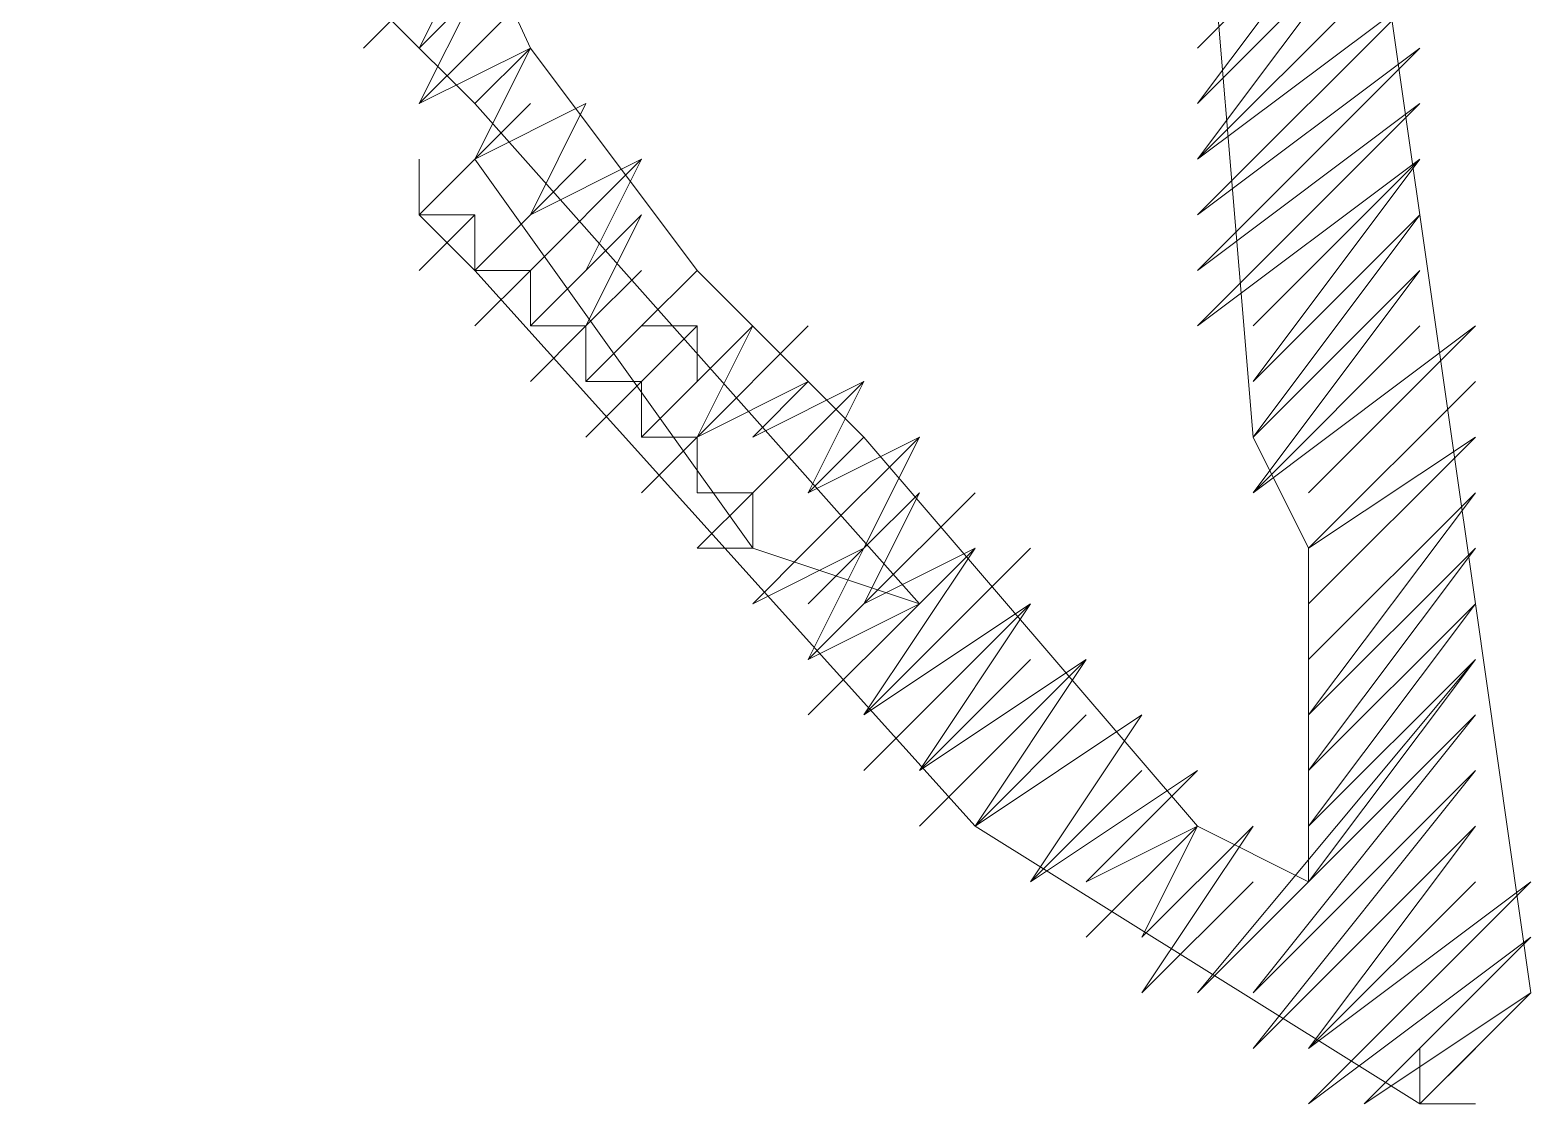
# Model space of a CAD drawing. Header units: millimetres. Extents: x 24 to 410, y 10 to 282.
# Drawn here: x 285.708 to 286.851, y 14.393 to 15.211 of the extents above; entities that cross this region are included whole.
import ezdxf

# ---------------------------------------------------------------- set-up
doc = ezdxf.new("R2010")
doc.units = ezdxf.units.MM
doc.layers.add('Watermark', color=7, linetype='Continuous')

msp = doc.modelspace()

# ---------------------------------------------------------------- linework, layer by layer
at = {"layer": 'Watermark', "color": 7, "lineweight": 0}
msp.add_lwpolyline([(285.707667, 16.086667), (285.707667, 16.171333), (285.834667, 16.171333), (286.046333, 16.298333), (286.215667, 16.298333), (286.385, 16.383), (286.427333, 16.383), (286.427333, 16.256), (286.469667, 16.171333), (286.469667, 16.086667), (286.512, 16.002), (286.554333, 15.536333), (286.596667, 15.409333), (286.639, 14.901333), (286.681333, 14.816667), (286.681333, 14.562667), (286.596667, 14.605), (286.342667, 14.901333), (286.215667, 15.028333), (286.088667, 15.197667), (285.834667, 15.748)], close=True, dxfattribs=at)
for points in [[(285.707667, 15.790333), (285.707667, 15.621), (285.834667, 15.367), (285.877, 15.451667), (285.834667, 15.494), (285.919333, 15.282333), (286.046333, 15.155333), (286.385, 14.774333), (286.258, 14.816667), (286.046333, 15.113), (286.004, 15.070667), (286.046333, 15.028333), (286.427333, 14.605), (286.766, 14.393333), (286.850667, 14.478), (286.808333, 14.774333), (286.681333, 15.663333), (286.681333, 15.875)], [(286.596667, 15.197667), (286.723667, 15.324667)], [(286.596667, 15.197667), (286.723667, 15.324667)], [(286.596667, 15.197667), (286.723667, 15.324667)], [(286.596667, 15.197667), (286.723667, 15.324667)], [(286.596667, 15.197667), (286.723667, 15.324667)], [(286.596667, 15.197667), (286.723667, 15.324667)], [(286.596667, 15.197667), (286.723667, 15.324667)], [(286.596667, 15.197667), (286.723667, 15.324667)], [(286.596667, 15.197667), (286.723667, 15.324667)], [(286.596667, 15.197667), (286.723667, 15.324667)], [(286.596667, 15.197667), (286.723667, 15.324667)], [(286.596667, 15.197667), (286.723667, 15.324667)], [(286.596667, 15.197667), (286.723667, 15.324667)], [(286.596667, 15.197667), (286.723667, 15.324667)], [(286.596667, 15.197667), (286.723667, 15.324667)], [(286.596667, 15.155333), (286.723667, 15.324667)], [(285.961667, 15.197667), (286.046333, 15.282333)], [(285.961667, 15.197667), (286.046333, 15.282333)], [(285.961667, 15.197667), (286.046333, 15.282333)], [(285.961667, 15.197667), (286.046333, 15.282333)], [(285.961667, 15.197667), (286.046333, 15.282333)], [(285.961667, 15.197667), (286.046333, 15.282333)], [(285.961667, 15.197667), (286.046333, 15.282333)], [(285.961667, 15.197667), (286.046333, 15.282333)], [(285.961667, 15.197667), (286.046333, 15.282333)], [(285.961667, 15.197667), (286.046333, 15.282333)], [(286.004, 15.197667), (286.046333, 15.282333)], [(286.004, 15.197667), (286.046333, 15.282333)], [(286.004, 15.197667), (286.046333, 15.282333)], [(286.596667, 15.155333), (286.723667, 15.282333)], [(286.596667, 15.155333), (286.723667, 15.282333)], [(286.596667, 15.155333), (286.723667, 15.282333)], [(286.596667, 15.155333), (286.723667, 15.282333)], [(286.596667, 15.155333), (286.723667, 15.282333)], [(286.596667, 15.155333), (286.723667, 15.282333)], [(286.596667, 15.155333), (286.723667, 15.282333)], [(286.596667, 15.155333), (286.723667, 15.282333)], [(286.596667, 15.155333), (286.723667, 15.282333)], [(286.596667, 15.155333), (286.723667, 15.282333)], [(286.596667, 15.155333), (286.723667, 15.282333)], [(286.596667, 15.155333), (286.723667, 15.282333)], [(286.596667, 15.155333), (286.723667, 15.282333)], [(286.596667, 15.113), (286.723667, 15.282333)], [(286.596667, 15.113), (286.723667, 15.282333)], [(286.004, 15.197667), (286.046333, 15.24)], [(286.004, 15.197667), (286.046333, 15.24)], [(286.004, 15.197667), (286.046333, 15.24)], [(286.004, 15.197667), (286.046333, 15.24)], [(286.004, 15.197667), (286.046333, 15.24)], [(286.004, 15.197667), (286.046333, 15.24)], [(286.004, 15.197667), (286.046333, 15.24)], [(286.004, 15.197667), (286.046333, 15.24)], [(286.004, 15.197667), (286.046333, 15.24)], [(286.004, 15.197667), (286.046333, 15.24)], [(286.004, 15.155333), (286.046333, 15.24)], [(286.004, 15.155333), (286.046333, 15.24)], [(286.004, 15.155333), (286.046333, 15.24)], [(286.004, 15.155333), (286.046333, 15.24)], [(286.004, 15.155333), (286.046333, 15.24)], [(286.004, 15.155333), (286.046333, 15.24)], [(286.004, 15.155333), (286.088667, 15.24)], [(286.004, 15.155333), (286.088667, 15.24)], [(286.004, 15.155333), (286.088667, 15.24)], [(286.004, 15.155333), (286.088667, 15.24)], [(286.596667, 15.113), (286.723667, 15.24)], [(286.596667, 15.113), (286.723667, 15.24)], [(286.596667, 15.113), (286.723667, 15.24)], [(286.596667, 15.113), (286.723667, 15.24)], [(286.596667, 15.113), (286.723667, 15.24)], [(286.596667, 15.113), (286.723667, 15.24)], [(286.596667, 15.113), (286.723667, 15.24)], [(286.596667, 15.113), (286.723667, 15.24)], [(286.596667, 15.113), (286.723667, 15.24)], [(286.596667, 15.113), (286.766, 15.24)], [(286.596667, 15.113), (286.766, 15.24)], [(286.596667, 15.113), (286.766, 15.24)], [(286.596667, 15.113), (286.766, 15.24)], [(286.596667, 15.070667), (286.766, 15.24)], [(286.596667, 15.070667), (286.766, 15.24)], [(286.596667, 15.070667), (286.766, 15.24)], [(286.004, 15.155333), (286.088667, 15.197667)], [(286.004, 15.155333), (286.088667, 15.197667)], [(286.004, 15.155333), (286.088667, 15.197667)], [(286.004, 15.155333), (286.088667, 15.197667)], [(286.004, 15.155333), (286.088667, 15.197667)], [(286.004, 15.155333), (286.088667, 15.197667)], [(286.004, 15.155333), (286.088667, 15.197667)], [(286.004, 15.155333), (286.088667, 15.197667)], [(286.004, 15.155333), (286.088667, 15.197667)], [(286.004, 15.155333), (286.088667, 15.197667)], [(286.004, 15.155333), (286.088667, 15.197667)], [(286.046333, 15.155333), (286.088667, 15.197667)], [(286.046333, 15.155333), (286.088667, 15.197667)], [(286.046333, 15.113), (286.088667, 15.197667)], [(286.046333, 15.113), (286.088667, 15.197667)], [(286.046333, 15.113), (286.088667, 15.197667)], [(286.046333, 15.113), (286.088667, 15.197667)], [(286.046333, 15.113), (286.088667, 15.197667)], [(286.046333, 15.113), (286.088667, 15.197667)], [(286.046333, 15.113), (286.088667, 15.197667)], [(286.046333, 15.113), (286.088667, 15.197667)], [(286.046333, 15.113), (286.088667, 15.197667)], [(286.046333, 15.113), (286.088667, 15.197667)], [(286.596667, 15.070667), (286.766, 15.197667)], [(286.596667, 15.070667), (286.766, 15.197667)], [(286.596667, 15.070667), (286.766, 15.197667)], [(286.596667, 15.070667), (286.766, 15.197667)], [(286.596667, 15.070667), (286.766, 15.197667)], [(286.596667, 15.070667), (286.766, 15.197667)], [(286.596667, 15.070667), (286.766, 15.197667)], [(286.596667, 15.070667), (286.766, 15.197667)], [(286.596667, 15.070667), (286.766, 15.197667)], [(286.596667, 15.070667), (286.766, 15.197667)], [(286.596667, 15.070667), (286.766, 15.197667)], [(286.596667, 15.028333), (286.766, 15.197667)], [(286.596667, 15.028333), (286.766, 15.197667)], [(286.596667, 15.028333), (286.766, 15.197667)], [(286.596667, 15.028333), (286.766, 15.197667)], [(286.596667, 15.028333), (286.766, 15.197667)], [(286.046333, 15.113), (286.088667, 15.155333)], [(286.046333, 15.113), (286.088667, 15.155333)], [(286.046333, 15.113), (286.088667, 15.155333)], [(286.046333, 15.113), (286.088667, 15.155333)], [(286.046333, 15.113), (286.088667, 15.155333)], [(286.046333, 15.113), (286.088667, 15.155333)], [(286.046333, 15.113), (286.088667, 15.155333)], [(286.046333, 15.113), (286.131, 15.155333)], [(286.046333, 15.113), (286.131, 15.155333)], [(286.046333, 15.113), (286.131, 15.155333)], [(286.046333, 15.113), (286.131, 15.155333)], [(286.046333, 15.113), (286.131, 15.155333)], [(286.046333, 15.113), (286.131, 15.155333)], [(286.046333, 15.113), (286.131, 15.155333)], [(286.046333, 15.113), (286.131, 15.155333)], [(286.046333, 15.113), (286.131, 15.155333)], [(286.088667, 15.070667), (286.131, 15.155333)], [(286.088667, 15.070667), (286.131, 15.155333)], [(286.088667, 15.070667), (286.131, 15.155333)], [(286.088667, 15.070667), (286.131, 15.155333)], [(286.088667, 15.070667), (286.131, 15.155333)], [(286.088667, 15.070667), (286.131, 15.155333)], [(286.088667, 15.070667), (286.131, 15.155333)], [(286.596667, 15.028333), (286.766, 15.155333)], [(286.596667, 15.028333), (286.766, 15.155333)], [(286.596667, 15.028333), (286.766, 15.155333)], [(286.596667, 15.028333), (286.766, 15.155333)], [(286.596667, 15.028333), (286.766, 15.155333)], [(286.596667, 15.028333), (286.766, 15.155333)], [(286.596667, 15.028333), (286.766, 15.155333)], [(286.596667, 15.028333), (286.766, 15.155333)], [(286.596667, 15.028333), (286.766, 15.155333)], [(286.596667, 15.028333), (286.766, 15.155333)], [(286.596667, 14.986), (286.766, 15.155333)], [(286.596667, 14.986), (286.766, 15.155333)], [(286.596667, 14.986), (286.766, 15.155333)], [(286.596667, 14.986), (286.766, 15.155333)], [(286.596667, 14.986), (286.766, 15.155333)], [(286.596667, 14.986), (286.766, 15.155333)], [(286.004, 15.070667), (286.004, 15.113)], [(286.004, 15.070667), (286.004, 15.113)], [(286.004, 15.070667), (286.004, 15.113)], [(286.004, 15.070667), (286.046333, 15.113)], [(286.004, 15.070667), (286.046333, 15.113)], [(286.004, 15.070667), (286.046333, 15.113)], [(286.004, 15.070667), (286.046333, 15.113)], [(286.004, 15.070667), (286.046333, 15.113)], [(286.004, 15.070667), (286.046333, 15.113)], [(286.004, 15.070667), (286.046333, 15.113)], [(286.004, 15.070667), (286.046333, 15.113)], [(286.088667, 15.070667), (286.131, 15.113)], [(286.088667, 15.070667), (286.131, 15.113)], [(286.088667, 15.070667), (286.131, 15.113)], [(286.088667, 15.070667), (286.131, 15.113)], [(286.088667, 15.070667), (286.131, 15.113)], [(286.088667, 15.070667), (286.131, 15.113)], [(286.088667, 15.070667), (286.131, 15.113)], [(286.088667, 15.070667), (286.131, 15.113)], [(286.088667, 15.070667), (286.131, 15.113)], [(286.088667, 15.070667), (286.131, 15.113)], [(286.088667, 15.070667), (286.131, 15.113)], [(286.088667, 15.070667), (286.131, 15.113)], [(286.088667, 15.070667), (286.131, 15.113)], [(286.088667, 15.070667), (286.131, 15.113)], [(286.088667, 15.070667), (286.131, 15.113)], [(286.088667, 15.070667), (286.131, 15.113)], [(286.088667, 15.070667), (286.173333, 15.113)], [(286.088667, 15.070667), (286.173333, 15.113)], [(286.088667, 15.070667), (286.173333, 15.113)], [(286.088667, 15.070667), (286.173333, 15.113)], [(286.088667, 15.028333), (286.173333, 15.113)], [(286.131, 15.028333), (286.173333, 15.113)], [(286.131, 15.028333), (286.173333, 15.113)], [(286.131, 15.028333), (286.173333, 15.113)], [(286.596667, 14.986), (286.766, 15.113)], [(286.596667, 14.986), (286.766, 15.113)], [(286.596667, 14.986), (286.766, 15.113)], [(286.596667, 14.986), (286.766, 15.113)], [(286.596667, 14.986), (286.766, 15.113)], [(286.639, 14.986), (286.766, 15.113)], [(286.639, 14.986), (286.766, 15.113)], [(286.639, 14.986), (286.766, 15.113)], [(286.639, 14.943667), (286.766, 15.113)], [(286.639, 14.943667), (286.766, 15.113)], [(286.639, 14.943667), (286.766, 15.113)], [(286.639, 14.943667), (286.766, 15.113)], [(286.639, 14.943667), (286.766, 15.113)], [(286.639, 14.943667), (286.766, 15.113)], [(286.639, 14.943667), (286.766, 15.113)], [(286.639, 14.943667), (286.766, 15.113)], [(286.004, 15.070667), (286.046333, 15.070667)], [(286.004, 15.070667), (286.046333, 15.070667)], [(286.004, 15.070667), (286.046333, 15.070667)], [(286.004, 15.070667), (286.046333, 15.070667)], [(286.004, 15.070667), (286.046333, 15.070667)], [(286.004, 15.028333), (286.046333, 15.070667)], [(286.046333, 15.028333), (286.046333, 15.070667)], [(286.046333, 15.028333), (286.046333, 15.070667)], [(286.046333, 15.028333), (286.046333, 15.070667)], [(286.046333, 15.028333), (286.046333, 15.070667)], [(286.046333, 15.028333), (286.046333, 15.070667)], [(286.046333, 15.028333), (286.046333, 15.070667)], [(286.046333, 15.028333), (286.088667, 15.070667)], [(286.046333, 15.028333), (286.088667, 15.070667)], [(286.046333, 15.028333), (286.088667, 15.070667)], [(286.046333, 15.028333), (286.088667, 15.070667)], [(286.046333, 15.028333), (286.088667, 15.070667)], [(286.046333, 15.028333), (286.088667, 15.070667)], [(286.046333, 15.028333), (286.088667, 15.070667)], [(286.046333, 15.028333), (286.088667, 15.070667)], [(286.046333, 15.028333), (286.088667, 15.070667)], [(286.046333, 15.028333), (286.088667, 15.070667)], [(286.046333, 15.028333), (286.088667, 15.070667)], [(286.046333, 15.028333), (286.088667, 15.070667)], [(286.046333, 15.028333), (286.088667, 15.070667)], [(286.131, 15.028333), (286.173333, 15.070667)], [(286.131, 15.028333), (286.173333, 15.070667)], [(286.131, 15.028333), (286.173333, 15.070667)], [(286.131, 15.028333), (286.173333, 15.070667)], [(286.131, 15.028333), (286.173333, 15.070667)], [(286.131, 15.028333), (286.173333, 15.070667)], [(286.131, 15.028333), (286.173333, 15.070667)], [(286.131, 15.028333), (286.173333, 15.070667)], [(286.131, 15.028333), (286.173333, 15.070667)], [(286.131, 15.028333), (286.173333, 15.070667)], [(286.131, 15.028333), (286.173333, 15.070667)], [(286.131, 15.028333), (286.173333, 15.070667)], [(286.131, 15.028333), (286.173333, 15.070667)], [(286.131, 15.028333), (286.173333, 15.070667)], [(286.131, 15.028333), (286.173333, 15.070667)], [(286.131, 15.028333), (286.173333, 15.070667)], [(286.131, 15.028333), (286.173333, 15.070667)], [(286.131, 15.028333), (286.173333, 15.070667)], [(286.131, 15.028333), (286.173333, 15.070667)], [(286.131, 15.028333), (286.173333, 15.070667)], [(286.131, 15.028333), (286.173333, 15.070667)], [(286.131, 15.028333), (286.173333, 15.070667)], [(286.131, 14.986), (286.173333, 15.070667)], [(286.639, 14.943667), (286.766, 15.070667)], [(286.639, 14.943667), (286.766, 15.070667)], [(286.639, 14.943667), (286.766, 15.070667)], [(286.639, 14.943667), (286.766, 15.070667)], [(286.639, 14.943667), (286.766, 15.070667)], [(286.639, 14.943667), (286.766, 15.070667)], [(286.639, 14.943667), (286.766, 15.070667)], [(286.639, 14.901333), (286.766, 15.070667)], [(286.639, 14.901333), (286.766, 15.070667)], [(286.639, 14.901333), (286.766, 15.070667)], [(286.639, 14.901333), (286.766, 15.070667)], [(286.639, 14.901333), (286.766, 15.070667)], [(286.639, 14.901333), (286.766, 15.070667)], [(286.639, 14.901333), (286.766, 15.070667)], [(286.639, 14.901333), (286.766, 15.070667)], [(286.046333, 15.028333), (286.088667, 15.028333)], [(286.046333, 14.986), (286.088667, 15.028333)], [(286.046333, 14.986), (286.088667, 15.028333)], [(286.046333, 14.986), (286.088667, 15.028333)], [(286.046333, 14.986), (286.088667, 15.028333)], [(286.046333, 14.986), (286.088667, 15.028333)], [(286.046333, 14.986), (286.088667, 15.028333)], [(286.046333, 14.986), (286.088667, 15.028333)], [(286.046333, 14.986), (286.088667, 15.028333)], [(286.046333, 14.986), (286.088667, 15.028333)], [(286.046333, 14.986), (286.088667, 15.028333)], [(286.046333, 14.986), (286.088667, 15.028333)], [(286.046333, 14.986), (286.088667, 15.028333)], [(286.046333, 14.986), (286.088667, 15.028333)], [(286.088667, 14.986), (286.088667, 15.028333)], [(286.088667, 14.986), (286.088667, 15.028333)], [(286.088667, 14.986), (286.131, 15.028333)], [(286.088667, 14.986), (286.131, 15.028333)], [(286.088667, 14.986), (286.131, 15.028333)], [(286.088667, 14.986), (286.131, 15.028333)], [(286.088667, 14.986), (286.131, 15.028333)], [(286.088667, 14.986), (286.131, 15.028333)], [(286.088667, 14.986), (286.131, 15.028333)], [(286.088667, 14.986), (286.131, 15.028333)], [(286.088667, 14.986), (286.131, 15.028333)], [(286.088667, 14.986), (286.131, 15.028333)], [(286.131, 14.986), (286.173333, 15.028333)], [(286.131, 14.986), (286.173333, 15.028333)], [(286.173333, 14.986), (286.215667, 15.028333)], [(286.173333, 14.986), (286.215667, 15.028333)], [(286.173333, 14.986), (286.215667, 15.028333)], [(286.173333, 14.986), (286.215667, 15.028333)], [(286.173333, 14.986), (286.215667, 15.028333)], [(286.173333, 14.986), (286.215667, 15.028333)], [(286.173333, 14.986), (286.215667, 15.028333)], [(286.173333, 14.986), (286.215667, 15.028333)], [(286.173333, 14.986), (286.215667, 15.028333)], [(286.173333, 14.986), (286.215667, 15.028333)], [(286.173333, 14.986), (286.215667, 15.028333)], [(286.173333, 14.986), (286.215667, 15.028333)], [(286.173333, 14.986), (286.215667, 15.028333)], [(286.173333, 14.986), (286.215667, 15.028333)], [(286.173333, 14.986), (286.215667, 15.028333)], [(286.173333, 14.986), (286.215667, 15.028333)], [(286.173333, 14.986), (286.215667, 15.028333)], [(286.173333, 14.986), (286.215667, 15.028333)], [(286.173333, 14.986), (286.215667, 15.028333)], [(286.173333, 14.986), (286.215667, 15.028333)], [(286.173333, 14.986), (286.215667, 15.028333)], [(286.173333, 14.986), (286.215667, 15.028333)], [(286.173333, 14.986), (286.215667, 15.028333)], [(286.639, 14.901333), (286.766, 15.028333)], [(286.639, 14.901333), (286.766, 15.028333)], [(286.639, 14.901333), (286.766, 15.028333)], [(286.639, 14.901333), (286.766, 15.028333)], [(286.639, 14.901333), (286.766, 15.028333)], [(286.639, 14.901333), (286.766, 15.028333)], [(286.639, 14.901333), (286.766, 15.028333)], [(286.639, 14.901333), (286.766, 15.028333)], [(286.639, 14.859), (286.766, 15.028333)], [(286.639, 14.859), (286.766, 15.028333)], [(286.639, 14.859), (286.766, 15.028333)], [(286.639, 14.859), (286.766, 15.028333)], [(286.639, 14.859), (286.766, 15.028333)], [(286.639, 14.859), (286.766, 15.028333)], [(286.639, 14.859), (286.766, 15.028333)], [(286.639, 14.859), (286.766, 15.028333)], [(286.088667, 14.986), (286.131, 14.986)], [(286.088667, 14.943667), (286.131, 14.986)], [(286.088667, 14.943667), (286.131, 14.986)], [(286.088667, 14.943667), (286.131, 14.986)], [(286.088667, 14.943667), (286.131, 14.986)], [(286.088667, 14.943667), (286.131, 14.986)], [(286.088667, 14.943667), (286.131, 14.986)], [(286.088667, 14.943667), (286.131, 14.986)], [(286.088667, 14.943667), (286.131, 14.986)], [(286.088667, 14.943667), (286.131, 14.986)], [(286.088667, 14.943667), (286.131, 14.986)], [(286.088667, 14.943667), (286.131, 14.986)], [(286.088667, 14.943667), (286.131, 14.986)], [(286.088667, 14.943667), (286.131, 14.986)], [(286.088667, 14.943667), (286.131, 14.986)], [(286.088667, 14.943667), (286.131, 14.986)], [(286.088667, 14.943667), (286.131, 14.986)], [(286.131, 14.943667), (286.131, 14.986)], [(286.131, 14.943667), (286.131, 14.986)], [(286.131, 14.943667), (286.173333, 14.986)], [(286.131, 14.943667), (286.173333, 14.986)], [(286.131, 14.943667), (286.173333, 14.986)], [(286.131, 14.943667), (286.173333, 14.986)], [(286.131, 14.943667), (286.173333, 14.986)], [(286.131, 14.943667), (286.173333, 14.986)], [(286.173333, 14.986), (286.215667, 14.986)], [(286.173333, 14.943667), (286.215667, 14.986)], [(286.173333, 14.943667), (286.215667, 14.986)], [(286.173333, 14.943667), (286.215667, 14.986)], [(286.173333, 14.943667), (286.215667, 14.986)], [(286.215667, 14.943667), (286.215667, 14.986)], [(286.215667, 14.943667), (286.258, 14.986)], [(286.215667, 14.943667), (286.258, 14.986)], [(286.215667, 14.943667), (286.258, 14.986)], [(286.215667, 14.943667), (286.258, 14.986)], [(286.215667, 14.943667), (286.258, 14.986)], [(286.215667, 14.943667), (286.258, 14.986)], [(286.215667, 14.943667), (286.258, 14.986)], [(286.215667, 14.943667), (286.258, 14.986)], [(286.215667, 14.943667), (286.258, 14.986)], [(286.215667, 14.943667), (286.258, 14.986)], [(286.215667, 14.943667), (286.258, 14.986)], [(286.215667, 14.943667), (286.258, 14.986)], [(286.215667, 14.943667), (286.258, 14.986)], [(286.215667, 14.943667), (286.258, 14.986)], [(286.215667, 14.943667), (286.258, 14.986)], [(286.215667, 14.943667), (286.258, 14.986)], [(286.215667, 14.943667), (286.258, 14.986)], [(286.215667, 14.943667), (286.258, 14.986)], [(286.215667, 14.943667), (286.258, 14.986)], [(286.215667, 14.943667), (286.258, 14.986)], [(286.215667, 14.943667), (286.258, 14.986)], [(286.215667, 14.943667), (286.258, 14.986)], [(286.215667, 14.901333), (286.258, 14.986)], [(286.215667, 14.901333), (286.300333, 14.986)], [(286.215667, 14.901333), (286.300333, 14.986)], [(286.639, 14.859), (286.766, 14.986)], [(286.639, 14.859), (286.766, 14.986)], [(286.639, 14.859), (286.766, 14.986)], [(286.639, 14.859), (286.766, 14.986)], [(286.639, 14.859), (286.766, 14.986)], [(286.639, 14.859), (286.766, 14.986)], [(286.639, 14.859), (286.766, 14.986)], [(286.639, 14.859), (286.766, 14.986)], [(286.639, 14.859), (286.766, 14.986)], [(286.639, 14.859), (286.766, 14.986)], [(286.639, 14.859), (286.766, 14.986)], [(286.639, 14.859), (286.766, 14.986)], [(286.639, 14.859), (286.766, 14.986)], [(286.639, 14.859), (286.808333, 14.986)], [(286.639, 14.859), (286.808333, 14.986)], [(286.681333, 14.859), (286.808333, 14.986)], [(286.131, 14.943667), (286.173333, 14.943667)], [(286.131, 14.943667), (286.173333, 14.943667)], [(286.131, 14.901333), (286.173333, 14.943667)], [(286.131, 14.901333), (286.173333, 14.943667)], [(286.131, 14.901333), (286.173333, 14.943667)], [(286.131, 14.901333), (286.173333, 14.943667)], [(286.131, 14.901333), (286.173333, 14.943667)], [(286.131, 14.901333), (286.173333, 14.943667)], [(286.131, 14.901333), (286.173333, 14.943667)], [(286.131, 14.901333), (286.173333, 14.943667)], [(286.131, 14.901333), (286.173333, 14.943667)], [(286.131, 14.901333), (286.173333, 14.943667)], [(286.131, 14.901333), (286.173333, 14.943667)], [(286.131, 14.901333), (286.173333, 14.943667)], [(286.131, 14.901333), (286.173333, 14.943667)], [(286.131, 14.901333), (286.173333, 14.943667)], [(286.131, 14.901333), (286.173333, 14.943667)], [(286.131, 14.901333), (286.173333, 14.943667)], [(286.131, 14.901333), (286.173333, 14.943667)], [(286.131, 14.901333), (286.173333, 14.943667)], [(286.173333, 14.901333), (286.173333, 14.943667)], [(286.173333, 14.901333), (286.173333, 14.943667)], [(286.173333, 14.901333), (286.173333, 14.943667)], [(286.173333, 14.901333), (286.173333, 14.943667)], [(286.173333, 14.901333), (286.215667, 14.943667)], [(286.173333, 14.901333), (286.215667, 14.943667)], [(286.215667, 14.901333), (286.300333, 14.943667)], [(286.215667, 14.901333), (286.300333, 14.943667)], [(286.258, 14.901333), (286.300333, 14.943667)], [(286.258, 14.901333), (286.300333, 14.943667)], [(286.258, 14.901333), (286.300333, 14.943667)], [(286.258, 14.901333), (286.300333, 14.943667)], [(286.258, 14.901333), (286.300333, 14.943667)], [(286.258, 14.901333), (286.300333, 14.943667)], [(286.258, 14.901333), (286.300333, 14.943667)], [(286.258, 14.901333), (286.300333, 14.943667)], [(286.258, 14.901333), (286.300333, 14.943667)], [(286.258, 14.901333), (286.300333, 14.943667)], [(286.258, 14.901333), (286.300333, 14.943667)], [(286.258, 14.901333), (286.300333, 14.943667)], [(286.258, 14.901333), (286.300333, 14.943667)], [(286.258, 14.901333), (286.300333, 14.943667)], [(286.258, 14.901333), (286.300333, 14.943667)], [(286.258, 14.901333), (286.300333, 14.943667)], [(286.258, 14.901333), (286.300333, 14.943667)], [(286.258, 14.901333), (286.300333, 14.943667)], [(286.258, 14.901333), (286.300333, 14.943667)], [(286.258, 14.901333), (286.300333, 14.943667)], [(286.258, 14.901333), (286.342667, 14.943667)], [(286.258, 14.859), (286.342667, 14.943667)], [(286.258, 14.859), (286.342667, 14.943667)], [(286.258, 14.859), (286.342667, 14.943667)], [(286.258, 14.859), (286.342667, 14.943667)], [(286.258, 14.859), (286.342667, 14.943667)], [(286.258, 14.859), (286.342667, 14.943667)], [(286.258, 14.859), (286.342667, 14.943667)], [(286.300333, 14.859), (286.342667, 14.943667)], [(286.300333, 14.859), (286.342667, 14.943667)], [(286.681333, 14.816667), (286.808333, 14.943667)], [(286.681333, 14.816667), (286.808333, 14.943667)], [(286.681333, 14.816667), (286.808333, 14.943667)], [(286.681333, 14.816667), (286.808333, 14.943667)], [(286.681333, 14.816667), (286.808333, 14.943667)], [(286.681333, 14.816667), (286.808333, 14.943667)], [(286.681333, 14.816667), (286.808333, 14.943667)], [(286.681333, 14.816667), (286.808333, 14.943667)], [(286.681333, 14.816667), (286.808333, 14.943667)], [(286.681333, 14.816667), (286.808333, 14.943667)], [(286.681333, 14.816667), (286.808333, 14.943667)], [(286.681333, 14.816667), (286.808333, 14.943667)], [(286.681333, 14.816667), (286.808333, 14.943667)], [(286.681333, 14.816667), (286.808333, 14.943667)], [(286.681333, 14.816667), (286.808333, 14.943667)], [(286.681333, 14.816667), (286.808333, 14.943667)], [(286.173333, 14.901333), (286.215667, 14.901333)], [(286.173333, 14.901333), (286.215667, 14.901333)], [(286.173333, 14.859), (286.215667, 14.901333)], [(286.173333, 14.859), (286.215667, 14.901333)], [(286.173333, 14.859), (286.215667, 14.901333)], [(286.173333, 14.859), (286.215667, 14.901333)], [(286.173333, 14.859), (286.215667, 14.901333)], [(286.173333, 14.859), (286.215667, 14.901333)], [(286.173333, 14.859), (286.215667, 14.901333)], [(286.173333, 14.859), (286.215667, 14.901333)], [(286.173333, 14.859), (286.215667, 14.901333)], [(286.173333, 14.859), (286.215667, 14.901333)], [(286.173333, 14.859), (286.215667, 14.901333)], [(286.173333, 14.859), (286.215667, 14.901333)], [(286.173333, 14.859), (286.215667, 14.901333)], [(286.173333, 14.859), (286.215667, 14.901333)], [(286.173333, 14.859), (286.215667, 14.901333)], [(286.173333, 14.859), (286.215667, 14.901333)], [(286.173333, 14.859), (286.215667, 14.901333)], [(286.173333, 14.859), (286.215667, 14.901333)], [(286.173333, 14.859), (286.215667, 14.901333)], [(286.173333, 14.859), (286.215667, 14.901333)], [(286.173333, 14.859), (286.215667, 14.901333)], [(286.215667, 14.859), (286.215667, 14.901333)], [(286.215667, 14.859), (286.215667, 14.901333)], [(286.215667, 14.859), (286.215667, 14.901333)], [(286.215667, 14.859), (286.215667, 14.901333)], [(286.300333, 14.859), (286.342667, 14.901333)], [(286.300333, 14.859), (286.342667, 14.901333)], [(286.300333, 14.859), (286.342667, 14.901333)], [(286.300333, 14.859), (286.342667, 14.901333)], [(286.300333, 14.859), (286.342667, 14.901333)], [(286.300333, 14.859), (286.342667, 14.901333)], [(286.300333, 14.859), (286.342667, 14.901333)], [(286.300333, 14.859), (286.342667, 14.901333)], [(286.300333, 14.859), (286.342667, 14.901333)], [(286.300333, 14.859), (286.342667, 14.901333)], [(286.300333, 14.859), (286.342667, 14.901333)], [(286.300333, 14.859), (286.342667, 14.901333)], [(286.300333, 14.859), (286.342667, 14.901333)], [(286.300333, 14.859), (286.342667, 14.901333)], [(286.300333, 14.859), (286.342667, 14.901333)], [(286.300333, 14.859), (286.385, 14.901333)], [(286.300333, 14.859), (286.385, 14.901333)], [(286.300333, 14.859), (286.385, 14.901333)], [(286.300333, 14.816667), (286.385, 14.901333)], [(286.300333, 14.816667), (286.385, 14.901333)], [(286.300333, 14.816667), (286.385, 14.901333)], [(286.300333, 14.816667), (286.385, 14.901333)], [(286.300333, 14.816667), (286.385, 14.901333)], [(286.300333, 14.816667), (286.385, 14.901333)], [(286.300333, 14.816667), (286.385, 14.901333)], [(286.300333, 14.816667), (286.385, 14.901333)], [(286.342667, 14.816667), (286.385, 14.901333)], [(286.681333, 14.816667), (286.808333, 14.901333)], [(286.681333, 14.816667), (286.808333, 14.901333)], [(286.681333, 14.774333), (286.808333, 14.901333)], [(286.681333, 14.774333), (286.808333, 14.901333)], [(286.681333, 14.774333), (286.808333, 14.901333)], [(286.681333, 14.774333), (286.808333, 14.901333)], [(286.681333, 14.774333), (286.808333, 14.901333)], [(286.681333, 14.774333), (286.808333, 14.901333)], [(286.681333, 14.774333), (286.808333, 14.901333)], [(286.681333, 14.774333), (286.808333, 14.901333)], [(286.681333, 14.774333), (286.808333, 14.901333)], [(286.681333, 14.774333), (286.808333, 14.901333)], [(286.681333, 14.774333), (286.808333, 14.901333)], [(286.681333, 14.774333), (286.808333, 14.901333)], [(286.681333, 14.774333), (286.808333, 14.901333)], [(286.681333, 14.774333), (286.808333, 14.901333)], [(286.215667, 14.859), (286.258, 14.859)], [(286.215667, 14.816667), (286.258, 14.859)], [(286.215667, 14.816667), (286.258, 14.859)], [(286.215667, 14.816667), (286.258, 14.859)], [(286.215667, 14.816667), (286.258, 14.859)], [(286.215667, 14.816667), (286.258, 14.859)], [(286.215667, 14.816667), (286.258, 14.859)], [(286.215667, 14.816667), (286.258, 14.859)], [(286.215667, 14.816667), (286.258, 14.859)], [(286.215667, 14.816667), (286.258, 14.859)], [(286.215667, 14.816667), (286.258, 14.859)], [(286.215667, 14.816667), (286.258, 14.859)], [(286.215667, 14.816667), (286.258, 14.859)], [(286.215667, 14.816667), (286.258, 14.859)], [(286.215667, 14.816667), (286.258, 14.859)], [(286.215667, 14.816667), (286.258, 14.859)], [(286.215667, 14.816667), (286.258, 14.859)], [(286.215667, 14.816667), (286.258, 14.859)], [(286.215667, 14.816667), (286.258, 14.859)], [(286.215667, 14.816667), (286.258, 14.859)], [(286.215667, 14.816667), (286.258, 14.859)], [(286.215667, 14.816667), (286.258, 14.859)], [(286.215667, 14.816667), (286.258, 14.859)], [(286.258, 14.816667), (286.258, 14.859)], [(286.258, 14.816667), (286.258, 14.859)], [(286.258, 14.816667), (286.258, 14.859)], [(286.258, 14.816667), (286.258, 14.859)], [(286.342667, 14.816667), (286.385, 14.859)], [(286.342667, 14.816667), (286.385, 14.859)], [(286.342667, 14.816667), (286.385, 14.859)], [(286.342667, 14.816667), (286.385, 14.859)], [(286.342667, 14.816667), (286.385, 14.859)], [(286.342667, 14.816667), (286.385, 14.859)], [(286.342667, 14.816667), (286.385, 14.859)], [(286.342667, 14.816667), (286.385, 14.859)], [(286.342667, 14.816667), (286.385, 14.859)], [(286.342667, 14.816667), (286.385, 14.859)], [(286.342667, 14.816667), (286.385, 14.859)], [(286.342667, 14.816667), (286.385, 14.859)], [(286.342667, 14.816667), (286.385, 14.859)], [(286.342667, 14.816667), (286.385, 14.859)], [(286.342667, 14.816667), (286.385, 14.859)], [(286.342667, 14.816667), (286.385, 14.859)], [(286.342667, 14.816667), (286.385, 14.859)], [(286.342667, 14.774333), (286.385, 14.859)], [(286.342667, 14.774333), (286.427333, 14.859)], [(286.342667, 14.774333), (286.427333, 14.859)], [(286.342667, 14.774333), (286.427333, 14.859)], [(286.342667, 14.774333), (286.427333, 14.859)], [(286.342667, 14.774333), (286.427333, 14.859)], [(286.342667, 14.774333), (286.427333, 14.859)], [(286.342667, 14.774333), (286.427333, 14.859)], [(286.681333, 14.732), (286.808333, 14.859)], [(286.681333, 14.732), (286.808333, 14.859)], [(286.681333, 14.732), (286.808333, 14.859)], [(286.681333, 14.732), (286.808333, 14.859)], [(286.681333, 14.732), (286.808333, 14.859)], [(286.681333, 14.732), (286.808333, 14.859)], [(286.681333, 14.732), (286.808333, 14.859)], [(286.681333, 14.732), (286.808333, 14.859)], [(286.681333, 14.732), (286.808333, 14.859)], [(286.681333, 14.732), (286.808333, 14.859)], [(286.681333, 14.732), (286.808333, 14.859)], [(286.681333, 14.732), (286.808333, 14.859)], [(286.681333, 14.732), (286.808333, 14.859)], [(286.681333, 14.732), (286.808333, 14.859)], [(286.681333, 14.689667), (286.808333, 14.859)], [(286.215667, 14.816667), (286.258, 14.816667)], [(286.258, 14.774333), (286.300333, 14.816667)], [(286.258, 14.774333), (286.300333, 14.816667)], [(286.258, 14.774333), (286.300333, 14.816667)], [(286.258, 14.774333), (286.300333, 14.816667)], [(286.258, 14.774333), (286.300333, 14.816667)], [(286.258, 14.774333), (286.300333, 14.816667)], [(286.258, 14.774333), (286.300333, 14.816667)], [(286.258, 14.774333), (286.300333, 14.816667)], [(286.258, 14.774333), (286.300333, 14.816667)], [(286.258, 14.774333), (286.300333, 14.816667)], [(286.258, 14.774333), (286.300333, 14.816667)], [(286.258, 14.774333), (286.300333, 14.816667)], [(286.258, 14.774333), (286.300333, 14.816667)], [(286.258, 14.774333), (286.300333, 14.816667)], [(286.258, 14.774333), (286.300333, 14.816667)], [(286.258, 14.774333), (286.300333, 14.816667)], [(286.258, 14.774333), (286.300333, 14.816667)], [(286.258, 14.774333), (286.300333, 14.816667)], [(286.258, 14.774333), (286.300333, 14.816667)], [(286.258, 14.774333), (286.300333, 14.816667)], [(286.258, 14.774333), (286.300333, 14.816667)], [(286.258, 14.774333), (286.300333, 14.816667)], [(286.258, 14.774333), (286.300333, 14.816667)], [(286.258, 14.774333), (286.342667, 14.816667)], [(286.258, 14.774333), (286.342667, 14.816667)], [(286.300333, 14.774333), (286.342667, 14.816667)], [(286.300333, 14.732), (286.342667, 14.816667)], [(286.300333, 14.732), (286.342667, 14.816667)], [(286.300333, 14.732), (286.342667, 14.816667)], [(286.342667, 14.774333), (286.427333, 14.816667)], [(286.342667, 14.774333), (286.427333, 14.816667)], [(286.342667, 14.689667), (286.427333, 14.816667)], [(286.342667, 14.689667), (286.427333, 14.816667)], [(286.342667, 14.689667), (286.427333, 14.816667)], [(286.342667, 14.689667), (286.427333, 14.816667)], [(286.342667, 14.689667), (286.427333, 14.816667)], [(286.342667, 14.689667), (286.427333, 14.816667)], [(286.342667, 14.689667), (286.427333, 14.816667)], [(286.342667, 14.689667), (286.427333, 14.816667)], [(286.342667, 14.689667), (286.427333, 14.816667)], [(286.342667, 14.689667), (286.427333, 14.816667)], [(286.342667, 14.689667), (286.427333, 14.816667)], [(286.342667, 14.689667), (286.427333, 14.816667)], [(286.342667, 14.689667), (286.469667, 14.816667)], [(286.342667, 14.689667), (286.469667, 14.816667)], [(286.385, 14.774333), (286.427333, 14.816667)], [(286.385, 14.774333), (286.427333, 14.816667)], [(286.385, 14.774333), (286.427333, 14.816667)], [(286.385, 14.774333), (286.427333, 14.816667)], [(286.385, 14.774333), (286.427333, 14.816667)], [(286.385, 14.774333), (286.427333, 14.816667)], [(286.385, 14.774333), (286.427333, 14.816667)], [(286.385, 14.774333), (286.427333, 14.816667)], [(286.385, 14.774333), (286.427333, 14.816667)], [(286.681333, 14.689667), (286.808333, 14.816667)], [(286.681333, 14.689667), (286.808333, 14.816667)], [(286.681333, 14.689667), (286.808333, 14.816667)], [(286.681333, 14.689667), (286.808333, 14.816667)], [(286.681333, 14.689667), (286.808333, 14.816667)], [(286.681333, 14.689667), (286.808333, 14.816667)], [(286.681333, 14.689667), (286.808333, 14.816667)], [(286.681333, 14.689667), (286.808333, 14.816667)], [(286.681333, 14.689667), (286.808333, 14.816667)], [(286.681333, 14.689667), (286.808333, 14.816667)], [(286.681333, 14.689667), (286.808333, 14.816667)], [(286.681333, 14.689667), (286.808333, 14.816667)], [(286.681333, 14.647333), (286.808333, 14.816667)], [(286.681333, 14.647333), (286.808333, 14.816667)], [(286.681333, 14.647333), (286.808333, 14.816667)], [(286.681333, 14.647333), (286.808333, 14.816667)], [(286.300333, 14.732), (286.342667, 14.774333)], [(286.300333, 14.732), (286.342667, 14.774333)], [(286.300333, 14.732), (286.342667, 14.774333)], [(286.300333, 14.732), (286.342667, 14.774333)], [(286.300333, 14.732), (286.342667, 14.774333)], [(286.300333, 14.732), (286.342667, 14.774333)], [(286.300333, 14.732), (286.342667, 14.774333)], [(286.300333, 14.732), (286.342667, 14.774333)], [(286.300333, 14.732), (286.342667, 14.774333)], [(286.300333, 14.732), (286.342667, 14.774333)], [(286.300333, 14.732), (286.342667, 14.774333)], [(286.300333, 14.732), (286.342667, 14.774333)], [(286.300333, 14.732), (286.342667, 14.774333)], [(286.300333, 14.732), (286.342667, 14.774333)], [(286.300333, 14.732), (286.342667, 14.774333)], [(286.300333, 14.732), (286.342667, 14.774333)], [(286.300333, 14.732), (286.385, 14.774333)], [(286.300333, 14.732), (286.385, 14.774333)], [(286.300333, 14.732), (286.385, 14.774333)], [(286.300333, 14.732), (286.385, 14.774333)], [(286.300333, 14.732), (286.385, 14.774333)], [(286.300333, 14.732), (286.385, 14.774333)], [(286.300333, 14.732), (286.385, 14.774333)], [(286.300333, 14.689667), (286.385, 14.774333)], [(286.342667, 14.689667), (286.469667, 14.774333)], [(286.342667, 14.689667), (286.469667, 14.774333)], [(286.342667, 14.689667), (286.469667, 14.774333)], [(286.342667, 14.689667), (286.469667, 14.774333)], [(286.342667, 14.689667), (286.469667, 14.774333)], [(286.342667, 14.689667), (286.469667, 14.774333)], [(286.342667, 14.689667), (286.469667, 14.774333)], [(286.342667, 14.689667), (286.469667, 14.774333)], [(286.342667, 14.689667), (286.469667, 14.774333)], [(286.342667, 14.689667), (286.469667, 14.774333)], [(286.342667, 14.689667), (286.469667, 14.774333)], [(286.342667, 14.647333), (286.469667, 14.774333)], [(286.342667, 14.647333), (286.469667, 14.774333)], [(286.342667, 14.647333), (286.469667, 14.774333)], [(286.342667, 14.647333), (286.469667, 14.774333)], [(286.385, 14.647333), (286.469667, 14.774333)], [(286.385, 14.647333), (286.469667, 14.774333)], [(286.385, 14.647333), (286.469667, 14.774333)], [(286.385, 14.647333), (286.469667, 14.774333)], [(286.385, 14.647333), (286.469667, 14.774333)], [(286.385, 14.647333), (286.469667, 14.774333)], [(286.385, 14.647333), (286.469667, 14.774333)], [(286.385, 14.647333), (286.469667, 14.774333)], [(286.385, 14.647333), (286.469667, 14.774333)], [(286.681333, 14.647333), (286.808333, 14.774333)], [(286.681333, 14.647333), (286.808333, 14.774333)], [(286.681333, 14.647333), (286.808333, 14.774333)], [(286.681333, 14.647333), (286.808333, 14.774333)], [(286.681333, 14.647333), (286.808333, 14.774333)], [(286.681333, 14.647333), (286.808333, 14.774333)], [(286.681333, 14.647333), (286.808333, 14.774333)], [(286.681333, 14.647333), (286.808333, 14.774333)], [(286.681333, 14.647333), (286.808333, 14.774333)], [(286.681333, 14.647333), (286.808333, 14.774333)], [(286.681333, 14.605), (286.808333, 14.774333)], [(286.681333, 14.605), (286.808333, 14.774333)], [(286.681333, 14.605), (286.808333, 14.774333)], [(286.681333, 14.605), (286.808333, 14.774333)], [(286.681333, 14.605), (286.808333, 14.774333)], [(286.385, 14.647333), (286.469667, 14.732)], [(286.385, 14.647333), (286.469667, 14.732)], [(286.385, 14.647333), (286.469667, 14.732)], [(286.385, 14.647333), (286.469667, 14.732)], [(286.385, 14.647333), (286.469667, 14.732)], [(286.385, 14.647333), (286.512, 14.732)], [(286.385, 14.647333), (286.512, 14.732)], [(286.385, 14.647333), (286.512, 14.732)], [(286.385, 14.647333), (286.512, 14.732)], [(286.385, 14.647333), (286.512, 14.732)], [(286.385, 14.647333), (286.512, 14.732)], [(286.385, 14.647333), (286.512, 14.732)], [(286.385, 14.647333), (286.512, 14.732)], [(286.385, 14.605), (286.512, 14.732)], [(286.385, 14.605), (286.512, 14.732)], [(286.385, 14.605), (286.512, 14.732)], [(286.385, 14.605), (286.512, 14.732)], [(286.385, 14.605), (286.512, 14.732)], [(286.385, 14.605), (286.512, 14.732)], [(286.385, 14.605), (286.512, 14.732)], [(286.427333, 14.605), (286.512, 14.732)], [(286.427333, 14.605), (286.512, 14.732)], [(286.427333, 14.605), (286.512, 14.732)], [(286.427333, 14.605), (286.512, 14.732)], [(286.427333, 14.605), (286.512, 14.732)], [(286.596667, 14.478), (286.808333, 14.732)], [(286.596667, 14.478), (286.808333, 14.732)], [(286.681333, 14.605), (286.808333, 14.732)], [(286.681333, 14.605), (286.808333, 14.732)], [(286.681333, 14.605), (286.808333, 14.732)], [(286.681333, 14.605), (286.808333, 14.732)], [(286.681333, 14.605), (286.808333, 14.732)], [(286.681333, 14.605), (286.808333, 14.732)], [(286.681333, 14.605), (286.808333, 14.732)], [(286.681333, 14.605), (286.808333, 14.732)], [(286.681333, 14.562667), (286.808333, 14.732)], [(286.681333, 14.562667), (286.808333, 14.732)], [(286.681333, 14.562667), (286.808333, 14.732)], [(286.681333, 14.562667), (286.808333, 14.732)], [(286.427333, 14.605), (286.512, 14.689667)], [(286.427333, 14.605), (286.512, 14.689667)], [(286.427333, 14.605), (286.512, 14.689667)], [(286.427333, 14.605), (286.512, 14.689667)], [(286.427333, 14.605), (286.512, 14.689667)], [(286.427333, 14.605), (286.512, 14.689667)], [(286.427333, 14.605), (286.512, 14.689667)], [(286.427333, 14.605), (286.512, 14.689667)], [(286.427333, 14.605), (286.512, 14.689667)], [(286.427333, 14.605), (286.512, 14.689667)], [(286.427333, 14.605), (286.554333, 14.689667)], [(286.427333, 14.605), (286.554333, 14.689667)], [(286.427333, 14.605), (286.554333, 14.689667)], [(286.427333, 14.605), (286.554333, 14.689667)], [(286.427333, 14.605), (286.554333, 14.689667)], [(286.427333, 14.605), (286.554333, 14.689667)], [(286.427333, 14.605), (286.554333, 14.689667)], [(286.427333, 14.605), (286.554333, 14.689667)], [(286.469667, 14.562667), (286.554333, 14.689667)], [(286.469667, 14.562667), (286.554333, 14.689667)], [(286.469667, 14.562667), (286.554333, 14.689667)], [(286.469667, 14.562667), (286.554333, 14.689667)], [(286.469667, 14.562667), (286.554333, 14.689667)], [(286.469667, 14.562667), (286.554333, 14.689667)], [(286.469667, 14.562667), (286.554333, 14.689667)], [(286.596667, 14.478), (286.808333, 14.689667)], [(286.596667, 14.478), (286.808333, 14.689667)], [(286.596667, 14.478), (286.808333, 14.689667)], [(286.596667, 14.478), (286.808333, 14.689667)], [(286.596667, 14.478), (286.808333, 14.689667)], [(286.596667, 14.478), (286.808333, 14.689667)], [(286.596667, 14.478), (286.808333, 14.689667)], [(286.596667, 14.478), (286.808333, 14.689667)], [(286.596667, 14.478), (286.808333, 14.689667)], [(286.596667, 14.478), (286.808333, 14.689667)], [(286.596667, 14.478), (286.808333, 14.689667)], [(286.596667, 14.478), (286.808333, 14.689667)], [(286.596667, 14.478), (286.808333, 14.689667)], [(286.639, 14.478), (286.808333, 14.689667)], [(286.639, 14.478), (286.808333, 14.689667)], [(286.469667, 14.562667), (286.554333, 14.647333)], [(286.469667, 14.562667), (286.554333, 14.647333)], [(286.469667, 14.562667), (286.554333, 14.647333)], [(286.469667, 14.562667), (286.554333, 14.647333)], [(286.469667, 14.562667), (286.554333, 14.647333)], [(286.469667, 14.562667), (286.554333, 14.647333)], [(286.469667, 14.562667), (286.554333, 14.647333)], [(286.469667, 14.562667), (286.554333, 14.647333)], [(286.469667, 14.562667), (286.554333, 14.647333)], [(286.469667, 14.562667), (286.554333, 14.647333)], [(286.469667, 14.562667), (286.554333, 14.647333)], [(286.469667, 14.562667), (286.554333, 14.647333)], [(286.469667, 14.562667), (286.554333, 14.647333)], [(286.469667, 14.562667), (286.554333, 14.647333)], [(286.469667, 14.562667), (286.554333, 14.647333)], [(286.469667, 14.562667), (286.596667, 14.647333)], [(286.512, 14.562667), (286.596667, 14.647333)], [(286.512, 14.562667), (286.596667, 14.647333)], [(286.512, 14.562667), (286.596667, 14.647333)], [(286.512, 14.562667), (286.596667, 14.647333)], [(286.512, 14.562667), (286.596667, 14.647333)], [(286.512, 14.562667), (286.596667, 14.647333)], [(286.512, 14.562667), (286.596667, 14.647333)], [(286.512, 14.562667), (286.596667, 14.647333)], [(286.639, 14.478), (286.808333, 14.647333)], [(286.639, 14.478), (286.808333, 14.647333)], [(286.639, 14.478), (286.808333, 14.647333)], [(286.639, 14.478), (286.808333, 14.647333)], [(286.639, 14.478), (286.808333, 14.647333)], [(286.639, 14.478), (286.808333, 14.647333)], [(286.639, 14.435667), (286.808333, 14.647333)], [(286.639, 14.435667), (286.808333, 14.647333)], [(286.639, 14.435667), (286.808333, 14.647333)], [(286.639, 14.435667), (286.808333, 14.647333)], [(286.639, 14.435667), (286.808333, 14.647333)], [(286.639, 14.435667), (286.808333, 14.647333)], [(286.639, 14.435667), (286.808333, 14.647333)], [(286.639, 14.435667), (286.808333, 14.647333)], [(286.512, 14.562667), (286.596667, 14.605)], [(286.512, 14.562667), (286.596667, 14.605)], [(286.512, 14.520333), (286.596667, 14.605)], [(286.512, 14.520333), (286.596667, 14.605)], [(286.512, 14.520333), (286.596667, 14.605)], [(286.512, 14.520333), (286.596667, 14.605)], [(286.512, 14.520333), (286.596667, 14.605)], [(286.512, 14.520333), (286.596667, 14.605)], [(286.512, 14.520333), (286.596667, 14.605)], [(286.512, 14.520333), (286.596667, 14.605)], [(286.512, 14.520333), (286.596667, 14.605)], [(286.512, 14.520333), (286.596667, 14.605)], [(286.512, 14.520333), (286.596667, 14.605)], [(286.512, 14.520333), (286.596667, 14.605)], [(286.512, 14.520333), (286.596667, 14.605)], [(286.554333, 14.520333), (286.596667, 14.605)], [(286.554333, 14.520333), (286.639, 14.605)], [(286.554333, 14.520333), (286.639, 14.605)], [(286.554333, 14.520333), (286.639, 14.605)], [(286.554333, 14.520333), (286.639, 14.605)], [(286.554333, 14.520333), (286.639, 14.605)], [(286.554333, 14.520333), (286.639, 14.605)], [(286.554333, 14.520333), (286.639, 14.605)], [(286.554333, 14.520333), (286.639, 14.605)], [(286.554333, 14.520333), (286.639, 14.605)], [(286.554333, 14.520333), (286.639, 14.605)], [(286.554333, 14.520333), (286.639, 14.605)], [(286.554333, 14.520333), (286.639, 14.605)], [(286.554333, 14.520333), (286.639, 14.605)], [(286.554333, 14.520333), (286.639, 14.605)], [(286.554333, 14.520333), (286.639, 14.605)], [(286.554333, 14.520333), (286.639, 14.605)], [(286.554333, 14.520333), (286.639, 14.605)], [(286.554333, 14.520333), (286.639, 14.605)], [(286.554333, 14.520333), (286.639, 14.605)], [(286.554333, 14.520333), (286.639, 14.605)], [(286.554333, 14.478), (286.639, 14.605)], [(286.639, 14.435667), (286.808333, 14.605)], [(286.639, 14.435667), (286.808333, 14.605)], [(286.639, 14.435667), (286.808333, 14.605)], [(286.639, 14.435667), (286.808333, 14.605)], [(286.639, 14.435667), (286.808333, 14.605)], [(286.639, 14.435667), (286.808333, 14.605)], [(286.639, 14.435667), (286.808333, 14.605)], [(286.681333, 14.435667), (286.808333, 14.605)], [(286.681333, 14.435667), (286.808333, 14.605)], [(286.681333, 14.435667), (286.808333, 14.605)], [(286.681333, 14.435667), (286.808333, 14.605)], [(286.681333, 14.435667), (286.808333, 14.605)], [(286.681333, 14.435667), (286.808333, 14.605)], [(286.681333, 14.435667), (286.808333, 14.605)], [(286.554333, 14.478), (286.639, 14.562667)], [(286.596667, 14.478), (286.681333, 14.562667)], [(286.596667, 14.478), (286.681333, 14.562667)], [(286.596667, 14.478), (286.681333, 14.562667)], [(286.596667, 14.478), (286.681333, 14.562667)], [(286.596667, 14.478), (286.681333, 14.562667)], [(286.596667, 14.478), (286.681333, 14.562667)], [(286.596667, 14.478), (286.681333, 14.562667)], [(286.596667, 14.478), (286.681333, 14.562667)], [(286.681333, 14.435667), (286.808333, 14.562667)], [(286.681333, 14.435667), (286.808333, 14.562667)], [(286.681333, 14.435667), (286.808333, 14.562667)], [(286.681333, 14.435667), (286.808333, 14.562667)], [(286.681333, 14.435667), (286.808333, 14.562667)], [(286.681333, 14.435667), (286.808333, 14.562667)], [(286.681333, 14.435667), (286.850667, 14.562667)], [(286.681333, 14.435667), (286.850667, 14.562667)], [(286.681333, 14.435667), (286.850667, 14.562667)], [(286.681333, 14.435667), (286.850667, 14.562667)], [(286.681333, 14.435667), (286.850667, 14.562667)], [(286.681333, 14.435667), (286.850667, 14.562667)], [(286.681333, 14.393333), (286.850667, 14.562667)], [(286.681333, 14.393333), (286.850667, 14.562667)], [(286.681333, 14.393333), (286.850667, 14.562667)], [(286.681333, 14.393333), (286.850667, 14.520333)], [(286.723667, 14.393333), (286.850667, 14.520333)], [(286.723667, 14.393333), (286.850667, 14.520333)], [(286.723667, 14.393333), (286.850667, 14.520333)], [(286.723667, 14.393333), (286.850667, 14.520333)], [(286.723667, 14.393333), (286.850667, 14.520333)], [(286.723667, 14.393333), (286.850667, 14.520333)], [(286.723667, 14.393333), (286.850667, 14.520333)], [(286.723667, 14.393333), (286.850667, 14.520333)], [(286.723667, 14.393333), (286.850667, 14.520333)], [(286.723667, 14.393333), (286.850667, 14.520333)], [(286.723667, 14.393333), (286.850667, 14.520333)], [(286.723667, 14.393333), (286.850667, 14.520333)], [(286.723667, 14.393333), (286.850667, 14.520333)], [(286.723667, 14.393333), (286.850667, 14.478)], [(286.723667, 14.393333), (286.850667, 14.478)], [(286.723667, 14.393333), (286.850667, 14.478)], [(286.723667, 14.393333), (286.850667, 14.478)], [(286.723667, 14.393333), (286.850667, 14.478)], [(286.723667, 14.393333), (286.850667, 14.478)], [(286.723667, 14.393333), (286.850667, 14.478)], [(286.723667, 14.393333), (286.850667, 14.478)], [(286.723667, 14.393333), (286.850667, 14.478)], [(286.723667, 14.393333), (286.850667, 14.478)], [(286.766, 14.393333), (286.850667, 14.478)], [(286.766, 14.393333), (286.850667, 14.478)], [(286.766, 14.393333), (286.808333, 14.435667)], [(286.766, 14.393333), (286.808333, 14.435667)], [(286.766, 14.393333), (286.808333, 14.435667)], [(286.766, 14.393333), (286.808333, 14.435667)], [(286.766, 14.393333), (286.808333, 14.435667)], [(286.766, 14.393333), (286.808333, 14.435667)], [(286.766, 14.393333), (286.766, 14.435667)], [(286.766, 14.393333), (286.808333, 14.393333)], [(286.766, 14.393333), (286.808333, 14.393333)], [(286.766, 14.393333), (286.808333, 14.393333)]]:
    msp.add_lwpolyline(points, dxfattribs=at)

doc.saveas('drawing.dxf')
